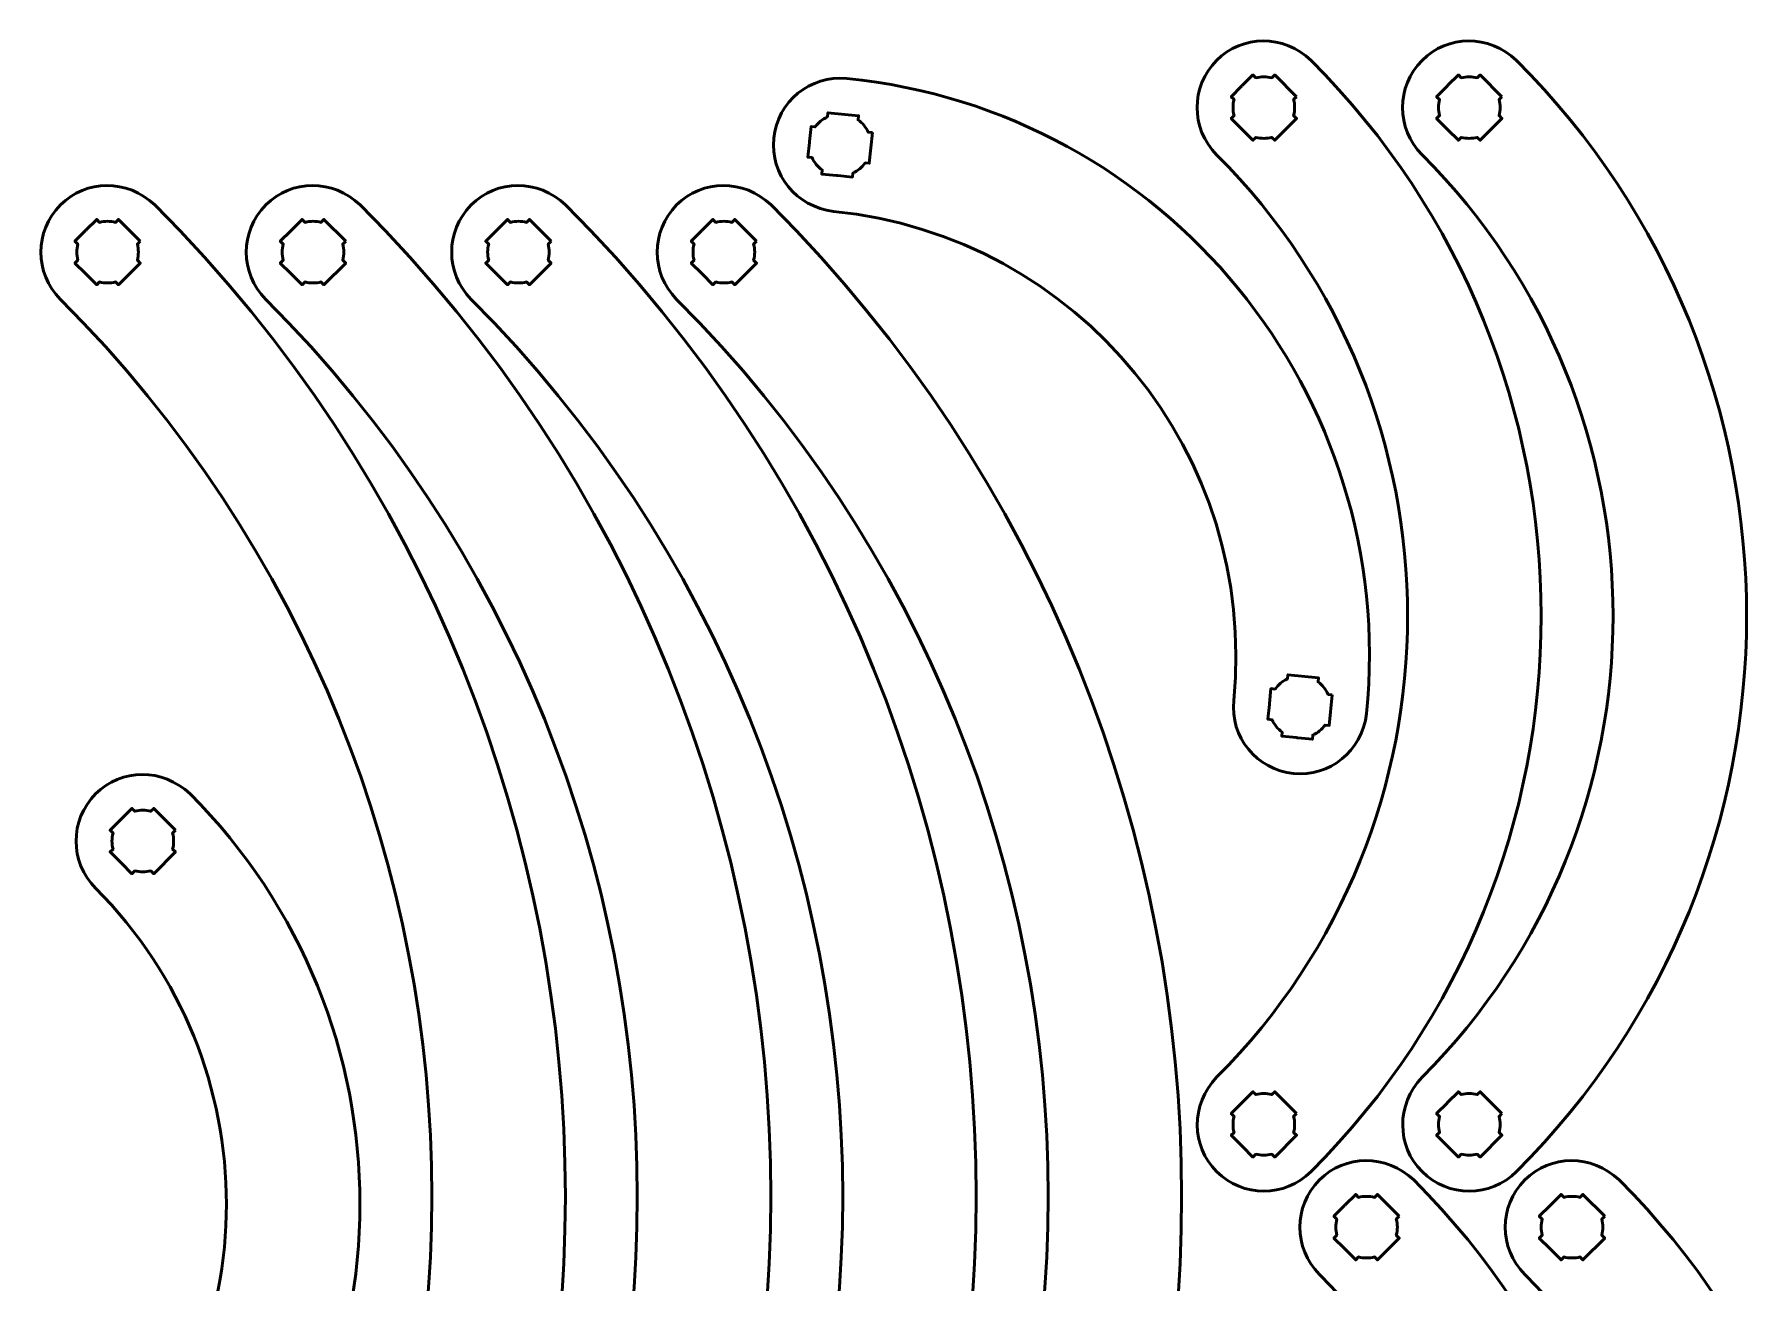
# Model space of a CAD drawing. Header units: centimetres. Extents: x -215 to 208, y -170 to 139.
# Drawn here: x -17.07 to -0.37, y 7.7 to 19.85 of the extents above; entities that cross this region are included whole.
import ezdxf

# ---------------------------------------------------------------- set-up
doc = ezdxf.new("R2010")
doc.units = ezdxf.units.CM
doc.header["$MEASUREMENT"] = 0
doc.layers.add('Layer 1', color=7, linetype='Continuous')

msp = doc.modelspace()

# ---------------------------------------------------------------- linework, layer by layer
at = {"layer": 'Layer 1', "color": 250, "lineweight": 53}
for points, knots in [([(-4.63812, 19.59762), (-4.90496, 19.85143), (-5.30754, 19.84744), (-5.55728, 19.59771), (-5.55728, 19.59771), (-5.81107, 19.34391), (-5.81107, 18.93227), (-5.55735, 18.67853), (-5.55735, 18.67853), (-3.07794, 16.19913), (-3.07794, 12.17769), (-5.5572, 9.69829), (-5.5572, 9.69829), (-5.81101, 9.43145), (-5.80703, 9.02887), (-5.55729, 8.77913), (-5.55729, 8.77913), (-5.3035, 8.52534), (-4.89185, 8.52534), (-4.63811, 8.77906), (-4.63811, 8.77906), (-1.6511, 11.76605), (-1.6511, 16.61077), (-4.63812, 19.59762)], [0, 0, 0, 0, 0.16666667, 0.16666667, 0.16666667, 0.16666667, 0.33333333, 0.33333333, 0.33333333, 0.33333333, 0.5, 0.5, 0.5, 0.5, 0.66666667, 0.66666667, 0.66666667, 0.66666667, 0.83333333, 0.83333333, 0.83333333, 0.83333333, 1, 1, 1, 1]), ([(-2.63812, 19.59762), (-2.90496, 19.85143), (-3.30754, 19.84744), (-3.55728, 19.59771), (-3.55728, 19.59771), (-3.81107, 19.34391), (-3.81107, 18.93227), (-3.55735, 18.67853), (-3.55735, 18.67853), (-1.07794, 16.19913), (-1.07794, 12.17769), (-3.5572, 9.69829), (-3.5572, 9.69829), (-3.81101, 9.43145), (-3.80703, 9.02887), (-3.55729, 8.77913), (-3.55729, 8.77913), (-3.3035, 8.52534), (-2.89185, 8.52534), (-2.63811, 8.77906), (-2.63811, 8.77906), (0.3489, 11.76605), (0.3489, 16.61077), (-2.63812, 19.59762)], [0, 0, 0, 0, 0.16666667, 0.16666667, 0.16666667, 0.16666667, 0.33333333, 0.33333333, 0.33333333, 0.33333333, 0.5, 0.5, 0.5, 0.5, 0.66666667, 0.66666667, 0.66666667, 0.66666667, 0.83333333, 0.83333333, 0.83333333, 0.83333333, 1, 1, 1, 1]), ([(-4.09786, 13.23763), (-4.14363, 12.87222), (-4.45772, 12.62036), (-4.80915, 12.65547), (-4.80915, 12.65547), (-5.16629, 12.69116), (-5.42699, 13.00974), (-5.39132, 13.36679), (-5.39132, 13.36679), (-5.15247, 15.75691), (-6.89709, 17.88892), (-9.2871, 18.12785), (-9.2871, 18.12785), (-9.65252, 18.17362), (-9.90439, 18.48771), (-9.86927, 18.83914), (-9.86927, 18.83914), (-9.83358, 19.19628), (-9.515, 19.45697), (-9.15795, 19.4213), (-9.15795, 19.4213), (-6.05354, 19.1111), (-3.78754, 16.34194), (-4.09786, 13.23763)], [0, 0, 0, 0, 0.16666667, 0.16666667, 0.16666667, 0.16666667, 0.33333333, 0.33333333, 0.33333333, 0.33333333, 0.5, 0.5, 0.5, 0.5, 0.66666667, 0.66666667, 0.66666667, 0.66666667, 0.83333333, 0.83333333, 0.83333333, 0.83333333, 1, 1, 1, 1]), ([(-4.77947, 19.24421), (-4.77947, 19.24421), (-4.8079, 19.21579), (-4.8079, 19.21579), (-4.8079, 19.21579), (-4.79433, 19.16498), (-4.79435, 19.11132), (-4.80791, 19.06052), (-4.80791, 19.06052), (-4.80791, 19.06052), (-4.77947, 19.03208), (-4.77947, 19.03208), (-4.77947, 19.03208), (-4.77947, 19.03208), (-4.99161, 18.81995), (-4.99161, 18.81995), (-4.99161, 18.81995), (-4.99161, 18.81995), (-5.02002, 18.84837), (-5.02002, 18.84837), (-5.02002, 18.84837), (-5.07084, 18.83479), (-5.12453, 18.83476), (-5.17537, 18.84832), (-5.17537, 18.84832), (-5.17537, 18.84832), (-5.20374, 18.81995), (-5.20374, 18.81995), (-5.20374, 18.81995), (-5.20374, 18.81995), (-5.30657, 18.92278), (-5.30657, 18.92278), (-5.30657, 18.92278), (-5.30657, 18.92278), (-5.3099, 18.92602), (-5.3099, 18.92602), (-5.3099, 18.92602), (-5.3099, 18.92602), (-5.31313, 18.92935), (-5.31313, 18.92935), (-5.31313, 18.92935), (-5.31313, 18.92935), (-5.41587, 19.03208), (-5.41587, 19.03208), (-5.41587, 19.03208), (-5.41587, 19.03208), (-5.38754, 19.06041), (-5.38754, 19.06041), (-5.38754, 19.06041), (-5.40113, 19.11127), (-5.40113, 19.16502), (-5.38754, 19.21589), (-5.38754, 19.21589), (-5.38754, 19.21589), (-5.41587, 19.24421), (-5.41587, 19.24421), (-5.41587, 19.24421), (-5.41587, 19.24421), (-5.31456, 19.34553), (-5.31456, 19.34553), (-5.31456, 19.34553), (-5.31456, 19.34553), (-5.3099, 19.3503), (-5.3099, 19.3503), (-5.3099, 19.3503), (-5.3099, 19.3503), (-5.30512, 19.35497), (-5.30512, 19.35497), (-5.30512, 19.35497), (-5.30512, 19.35497), (-5.20374, 19.45634), (-5.20374, 19.45634), (-5.20374, 19.45634), (-5.20374, 19.45634), (-5.17538, 19.42799), (-5.17538, 19.42799), (-5.17538, 19.42799), (-5.12454, 19.44155), (-5.07082, 19.44154), (-5.02, 19.42795), (-5.02, 19.42795), (-5.02, 19.42795), (-4.99161, 19.45634), (-4.99161, 19.45634), (-4.99161, 19.45634), (-4.99161, 19.45634), (-4.77947, 19.24421), (-4.77947, 19.24421)], [0, 0, 0, 0, 0.04545455, 0.04545455, 0.04545455, 0.04545455, 0.09090909, 0.09090909, 0.09090909, 0.09090909, 0.13636364, 0.13636364, 0.13636364, 0.13636364, 0.18181818, 0.18181818, 0.18181818, 0.18181818, 0.22727273, 0.22727273, 0.22727273, 0.22727273, 0.27272727, 0.27272727, 0.27272727, 0.27272727, 0.31818182, 0.31818182, 0.31818182, 0.31818182, 0.36363636, 0.36363636, 0.36363636, 0.36363636, 0.40909091, 0.40909091, 0.40909091, 0.40909091, 0.45454545, 0.45454545, 0.45454545, 0.45454545, 0.5, 0.5, 0.5, 0.5, 0.54545455, 0.54545455, 0.54545455, 0.54545455, 0.59090909, 0.59090909, 0.59090909, 0.59090909, 0.63636364, 0.63636364, 0.63636364, 0.63636364, 0.68181818, 0.68181818, 0.68181818, 0.68181818, 0.72727273, 0.72727273, 0.72727273, 0.72727273, 0.77272727, 0.77272727, 0.77272727, 0.77272727, 0.81818182, 0.81818182, 0.81818182, 0.81818182, 0.86363636, 0.86363636, 0.86363636, 0.86363636, 0.90909091, 0.90909091, 0.90909091, 0.90909091, 0.95454545, 0.95454545, 0.95454545, 0.95454545, 1, 1, 1, 1]), ([(-2.77947, 19.24421), (-2.77947, 19.24421), (-2.8079, 19.21579), (-2.8079, 19.21579), (-2.8079, 19.21579), (-2.79433, 19.16498), (-2.79435, 19.11132), (-2.80791, 19.06052), (-2.80791, 19.06052), (-2.80791, 19.06052), (-2.77947, 19.03208), (-2.77947, 19.03208), (-2.77947, 19.03208), (-2.77947, 19.03208), (-2.99161, 18.81995), (-2.99161, 18.81995), (-2.99161, 18.81995), (-2.99161, 18.81995), (-3.02002, 18.84837), (-3.02002, 18.84837), (-3.02002, 18.84837), (-3.07084, 18.83479), (-3.12453, 18.83476), (-3.17537, 18.84832), (-3.17537, 18.84832), (-3.17537, 18.84832), (-3.20374, 18.81995), (-3.20374, 18.81995), (-3.20374, 18.81995), (-3.20374, 18.81995), (-3.30657, 18.92278), (-3.30657, 18.92278), (-3.30657, 18.92278), (-3.30657, 18.92278), (-3.3099, 18.92602), (-3.3099, 18.92602), (-3.3099, 18.92602), (-3.3099, 18.92602), (-3.31313, 18.92935), (-3.31313, 18.92935), (-3.31313, 18.92935), (-3.31313, 18.92935), (-3.41587, 19.03208), (-3.41587, 19.03208), (-3.41587, 19.03208), (-3.41587, 19.03208), (-3.38754, 19.06041), (-3.38754, 19.06041), (-3.38754, 19.06041), (-3.40113, 19.11127), (-3.40113, 19.16502), (-3.38754, 19.21589), (-3.38754, 19.21589), (-3.38754, 19.21589), (-3.41587, 19.24421), (-3.41587, 19.24421), (-3.41587, 19.24421), (-3.41587, 19.24421), (-3.31456, 19.34553), (-3.31456, 19.34553), (-3.31456, 19.34553), (-3.31456, 19.34553), (-3.3099, 19.3503), (-3.3099, 19.3503), (-3.3099, 19.3503), (-3.3099, 19.3503), (-3.30512, 19.35497), (-3.30512, 19.35497), (-3.30512, 19.35497), (-3.30512, 19.35497), (-3.20374, 19.45634), (-3.20374, 19.45634), (-3.20374, 19.45634), (-3.20374, 19.45634), (-3.17538, 19.42799), (-3.17538, 19.42799), (-3.17538, 19.42799), (-3.12454, 19.44155), (-3.07082, 19.44154), (-3.02, 19.42795), (-3.02, 19.42795), (-3.02, 19.42795), (-2.99161, 19.45634), (-2.99161, 19.45634), (-2.99161, 19.45634), (-2.99161, 19.45634), (-2.77947, 19.24421), (-2.77947, 19.24421)], [0, 0, 0, 0, 0.04545455, 0.04545455, 0.04545455, 0.04545455, 0.09090909, 0.09090909, 0.09090909, 0.09090909, 0.13636364, 0.13636364, 0.13636364, 0.13636364, 0.18181818, 0.18181818, 0.18181818, 0.18181818, 0.22727273, 0.22727273, 0.22727273, 0.22727273, 0.27272727, 0.27272727, 0.27272727, 0.27272727, 0.31818182, 0.31818182, 0.31818182, 0.31818182, 0.36363636, 0.36363636, 0.36363636, 0.36363636, 0.40909091, 0.40909091, 0.40909091, 0.40909091, 0.45454545, 0.45454545, 0.45454545, 0.45454545, 0.5, 0.5, 0.5, 0.5, 0.54545455, 0.54545455, 0.54545455, 0.54545455, 0.59090909, 0.59090909, 0.59090909, 0.59090909, 0.63636364, 0.63636364, 0.63636364, 0.63636364, 0.68181818, 0.68181818, 0.68181818, 0.68181818, 0.72727273, 0.72727273, 0.72727273, 0.72727273, 0.77272727, 0.77272727, 0.77272727, 0.77272727, 0.81818182, 0.81818182, 0.81818182, 0.81818182, 0.86363636, 0.86363636, 0.86363636, 0.86363636, 0.90909091, 0.90909091, 0.90909091, 0.90909091, 0.95454545, 0.95454545, 0.95454545, 0.95454545, 1, 1, 1, 1]), ([(-8.90912, 18.894), (-8.90912, 18.894), (-8.94912, 18.898), (-8.94912, 18.898), (-8.94912, 18.898), (-8.97079, 18.94591), (-9.00479, 18.98743), (-9.04746, 19.01815), (-9.04746, 19.01815), (-9.04746, 19.01815), (-9.04346, 19.05817), (-9.04346, 19.05817), (-9.04346, 19.05817), (-9.04346, 19.05817), (-9.34197, 19.088), (-9.34197, 19.088), (-9.34197, 19.088), (-9.34197, 19.088), (-9.34597, 19.04801), (-9.34597, 19.04801), (-9.34597, 19.04801), (-9.39389, 19.02634), (-9.43547, 18.99235), (-9.46622, 18.94967), (-9.46622, 18.94967), (-9.46622, 18.94967), (-9.50615, 18.95366), (-9.50615, 18.95366), (-9.50615, 18.95366), (-9.50615, 18.95366), (-9.52061, 18.80896), (-9.52061, 18.80896), (-9.52061, 18.80896), (-9.52061, 18.80896), (-9.52113, 18.80434), (-9.52113, 18.80434), (-9.52113, 18.80434), (-9.52113, 18.80434), (-9.52153, 18.79972), (-9.52153, 18.79972), (-9.52153, 18.79972), (-9.52153, 18.79972), (-9.53598, 18.65515), (-9.53598, 18.65515), (-9.53598, 18.65515), (-9.53598, 18.65515), (-9.4961, 18.65116), (-9.4961, 18.65116), (-9.4961, 18.65116), (-9.47442, 18.6032), (-9.44038, 18.5616), (-9.39765, 18.53084), (-9.39765, 18.53084), (-9.39765, 18.53084), (-9.40163, 18.49098), (-9.40163, 18.49098), (-9.40163, 18.49098), (-9.40163, 18.49098), (-9.25906, 18.47673), (-9.25906, 18.47673), (-9.25906, 18.47673), (-9.25906, 18.47673), (-9.25244, 18.47599), (-9.25244, 18.47599), (-9.25244, 18.47599), (-9.25244, 18.47599), (-9.24578, 18.4754), (-9.24578, 18.4754), (-9.24578, 18.4754), (-9.24578, 18.4754), (-9.10312, 18.46115), (-9.10312, 18.46115), (-9.10312, 18.46115), (-9.10312, 18.46115), (-9.09913, 18.50105), (-9.09913, 18.50105), (-9.09913, 18.50105), (-9.0512, 18.52275), (-9.00963, 18.55677), (-8.9789, 18.59948), (-8.9789, 18.59948), (-8.9789, 18.59948), (-8.93895, 18.59549), (-8.93895, 18.59549), (-8.93895, 18.59549), (-8.93895, 18.59549), (-8.90912, 18.894), (-8.90912, 18.894)], [0, 0, 0, 0, 0.04545455, 0.04545455, 0.04545455, 0.04545455, 0.09090909, 0.09090909, 0.09090909, 0.09090909, 0.13636364, 0.13636364, 0.13636364, 0.13636364, 0.18181818, 0.18181818, 0.18181818, 0.18181818, 0.22727273, 0.22727273, 0.22727273, 0.22727273, 0.27272727, 0.27272727, 0.27272727, 0.27272727, 0.31818182, 0.31818182, 0.31818182, 0.31818182, 0.36363636, 0.36363636, 0.36363636, 0.36363636, 0.40909091, 0.40909091, 0.40909091, 0.40909091, 0.45454545, 0.45454545, 0.45454545, 0.45454545, 0.5, 0.5, 0.5, 0.5, 0.54545455, 0.54545455, 0.54545455, 0.54545455, 0.59090909, 0.59090909, 0.59090909, 0.59090909, 0.63636364, 0.63636364, 0.63636364, 0.63636364, 0.68181818, 0.68181818, 0.68181818, 0.68181818, 0.72727273, 0.72727273, 0.72727273, 0.72727273, 0.77272727, 0.77272727, 0.77272727, 0.77272727, 0.81818182, 0.81818182, 0.81818182, 0.81818182, 0.86363636, 0.86363636, 0.86363636, 0.86363636, 0.90909091, 0.90909091, 0.90909091, 0.90909091, 0.95454545, 0.95454545, 0.95454545, 0.95454545, 1, 1, 1, 1]), ([(-16.81441, 17.27114), (-17.06813, 17.52488), (-17.06813, 17.93652), (-16.81434, 18.19032), (-16.81434, 18.19032), (-16.5646, 18.44006), (-16.16202, 18.44404), (-15.89518, 18.19023), (-15.89518, 18.19023), (-10.56542, 12.86064), (-10.56542, 4.21612), (-15.89517, -1.11361), (-15.89517, -1.11361), (-16.14891, -1.36734), (-16.56056, -1.36734), (-16.81435, -1.11354), (-16.81435, -1.11354), (-17.06409, -0.8638), (-17.06807, -0.46122), (-16.81426, -0.19438), (-16.81426, -0.19438), (-11.99225, 4.62777), (-11.99225, 12.449), (-16.81441, 17.27114)], [0, 0, 0, 0, 0.16666667, 0.16666667, 0.16666667, 0.16666667, 0.33333333, 0.33333333, 0.33333333, 0.33333333, 0.5, 0.5, 0.5, 0.5, 0.66666667, 0.66666667, 0.66666667, 0.66666667, 0.83333333, 0.83333333, 0.83333333, 0.83333333, 1, 1, 1, 1]), ([(-14.81441, 17.27114), (-15.06813, 17.52488), (-15.06813, 17.93652), (-14.81434, 18.19032), (-14.81434, 18.19032), (-14.5646, 18.44006), (-14.16202, 18.44404), (-13.89518, 18.19023), (-13.89518, 18.19023), (-8.56542, 12.86064), (-8.56542, 4.21612), (-13.89517, -1.11361), (-13.89517, -1.11361), (-14.14891, -1.36734), (-14.56056, -1.36734), (-14.81435, -1.11354), (-14.81435, -1.11354), (-15.06409, -0.8638), (-15.06807, -0.46122), (-14.81426, -0.19438), (-14.81426, -0.19438), (-9.99225, 4.62777), (-9.99225, 12.449), (-14.81441, 17.27114)], [0, 0, 0, 0, 0.16666667, 0.16666667, 0.16666667, 0.16666667, 0.33333333, 0.33333333, 0.33333333, 0.33333333, 0.5, 0.5, 0.5, 0.5, 0.66666667, 0.66666667, 0.66666667, 0.66666667, 0.83333333, 0.83333333, 0.83333333, 0.83333333, 1, 1, 1, 1]), ([(-12.81441, 17.27114), (-13.06813, 17.52488), (-13.06813, 17.93652), (-12.81434, 18.19032), (-12.81434, 18.19032), (-12.5646, 18.44006), (-12.16202, 18.44404), (-11.89518, 18.19023), (-11.89518, 18.19023), (-6.56542, 12.86064), (-6.56542, 4.21612), (-11.89517, -1.11361), (-11.89517, -1.11361), (-12.14891, -1.36734), (-12.56056, -1.36734), (-12.81435, -1.11354), (-12.81435, -1.11354), (-13.06409, -0.8638), (-13.06807, -0.46122), (-12.81426, -0.19438), (-12.81426, -0.19438), (-7.99225, 4.62777), (-7.99225, 12.449), (-12.81441, 17.27114)], [0, 0, 0, 0, 0.16666667, 0.16666667, 0.16666667, 0.16666667, 0.33333333, 0.33333333, 0.33333333, 0.33333333, 0.5, 0.5, 0.5, 0.5, 0.66666667, 0.66666667, 0.66666667, 0.66666667, 0.83333333, 0.83333333, 0.83333333, 0.83333333, 1, 1, 1, 1]), ([(-10.81441, 17.27114), (-11.06813, 17.52488), (-11.06813, 17.93652), (-10.81434, 18.19032), (-10.81434, 18.19032), (-10.5646, 18.44006), (-10.16202, 18.44404), (-9.89518, 18.19023), (-9.89518, 18.19023), (-4.56542, 12.86064), (-4.56542, 4.21612), (-9.89517, -1.11361), (-9.89517, -1.11361), (-10.14891, -1.36734), (-10.56056, -1.36734), (-10.81435, -1.11354), (-10.81435, -1.11354), (-11.06409, -0.8638), (-11.06807, -0.46122), (-10.81426, -0.19438), (-10.81426, -0.19438), (-5.99225, 4.62777), (-5.99225, 12.449), (-10.81441, 17.27114)], [0, 0, 0, 0, 0.16666667, 0.16666667, 0.16666667, 0.16666667, 0.33333333, 0.33333333, 0.33333333, 0.33333333, 0.5, 0.5, 0.5, 0.5, 0.66666667, 0.66666667, 0.66666667, 0.66666667, 0.83333333, 0.83333333, 0.83333333, 0.83333333, 1, 1, 1, 1]), ([(-16.03653, 17.83682), (-16.03653, 17.83682), (-16.06496, 17.8084), (-16.06496, 17.8084), (-16.06496, 17.8084), (-16.05139, 17.75759), (-16.05141, 17.70393), (-16.06497, 17.65313), (-16.06497, 17.65313), (-16.06497, 17.65313), (-16.03653, 17.62469), (-16.03653, 17.62469), (-16.03653, 17.62469), (-16.03653, 17.62469), (-16.24867, 17.41256), (-16.24867, 17.41256), (-16.24867, 17.41256), (-16.24867, 17.41256), (-16.27708, 17.44098), (-16.27708, 17.44098), (-16.27708, 17.44098), (-16.3279, 17.4274), (-16.38159, 17.42737), (-16.43243, 17.44093), (-16.43243, 17.44093), (-16.43243, 17.44093), (-16.4608, 17.41256), (-16.4608, 17.41256), (-16.4608, 17.41256), (-16.4608, 17.41256), (-16.56362, 17.51539), (-16.56362, 17.51539), (-16.56362, 17.51539), (-16.56362, 17.51539), (-16.56696, 17.51863), (-16.56696, 17.51863), (-16.56696, 17.51863), (-16.56696, 17.51863), (-16.57019, 17.52196), (-16.57019, 17.52196), (-16.57019, 17.52196), (-16.57019, 17.52196), (-16.67293, 17.62469), (-16.67293, 17.62469), (-16.67293, 17.62469), (-16.67293, 17.62469), (-16.6446, 17.65302), (-16.6446, 17.65302), (-16.6446, 17.65302), (-16.65819, 17.70388), (-16.65819, 17.75763), (-16.6446, 17.8085), (-16.6446, 17.8085), (-16.6446, 17.8085), (-16.67293, 17.83682), (-16.67293, 17.83682), (-16.67293, 17.83682), (-16.67293, 17.83682), (-16.57162, 17.93814), (-16.57162, 17.93814), (-16.57162, 17.93814), (-16.57162, 17.93814), (-16.56696, 17.94291), (-16.56696, 17.94291), (-16.56696, 17.94291), (-16.56696, 17.94291), (-16.56218, 17.94758), (-16.56218, 17.94758), (-16.56218, 17.94758), (-16.56218, 17.94758), (-16.4608, 18.04895), (-16.4608, 18.04895), (-16.4608, 18.04895), (-16.4608, 18.04895), (-16.43244, 18.0206), (-16.43244, 18.0206), (-16.43244, 18.0206), (-16.3816, 18.03416), (-16.32788, 18.03416), (-16.27706, 18.02056), (-16.27706, 18.02056), (-16.27706, 18.02056), (-16.24867, 18.04895), (-16.24867, 18.04895), (-16.24867, 18.04895), (-16.24867, 18.04895), (-16.03653, 17.83682), (-16.03653, 17.83682)], [0, 0, 0, 0, 0.04545455, 0.04545455, 0.04545455, 0.04545455, 0.09090909, 0.09090909, 0.09090909, 0.09090909, 0.13636364, 0.13636364, 0.13636364, 0.13636364, 0.18181818, 0.18181818, 0.18181818, 0.18181818, 0.22727273, 0.22727273, 0.22727273, 0.22727273, 0.27272727, 0.27272727, 0.27272727, 0.27272727, 0.31818182, 0.31818182, 0.31818182, 0.31818182, 0.36363636, 0.36363636, 0.36363636, 0.36363636, 0.40909091, 0.40909091, 0.40909091, 0.40909091, 0.45454545, 0.45454545, 0.45454545, 0.45454545, 0.5, 0.5, 0.5, 0.5, 0.54545455, 0.54545455, 0.54545455, 0.54545455, 0.59090909, 0.59090909, 0.59090909, 0.59090909, 0.63636364, 0.63636364, 0.63636364, 0.63636364, 0.68181818, 0.68181818, 0.68181818, 0.68181818, 0.72727273, 0.72727273, 0.72727273, 0.72727273, 0.77272727, 0.77272727, 0.77272727, 0.77272727, 0.81818182, 0.81818182, 0.81818182, 0.81818182, 0.86363636, 0.86363636, 0.86363636, 0.86363636, 0.90909091, 0.90909091, 0.90909091, 0.90909091, 0.95454545, 0.95454545, 0.95454545, 0.95454545, 1, 1, 1, 1]), ([(-14.03653, 17.83682), (-14.03653, 17.83682), (-14.06496, 17.8084), (-14.06496, 17.8084), (-14.06496, 17.8084), (-14.05139, 17.75759), (-14.05141, 17.70393), (-14.06497, 17.65313), (-14.06497, 17.65313), (-14.06497, 17.65313), (-14.03653, 17.62469), (-14.03653, 17.62469), (-14.03653, 17.62469), (-14.03653, 17.62469), (-14.24867, 17.41256), (-14.24867, 17.41256), (-14.24867, 17.41256), (-14.24867, 17.41256), (-14.27708, 17.44098), (-14.27708, 17.44098), (-14.27708, 17.44098), (-14.3279, 17.4274), (-14.38159, 17.42737), (-14.43243, 17.44093), (-14.43243, 17.44093), (-14.43243, 17.44093), (-14.4608, 17.41256), (-14.4608, 17.41256), (-14.4608, 17.41256), (-14.4608, 17.41256), (-14.56362, 17.51539), (-14.56362, 17.51539), (-14.56362, 17.51539), (-14.56362, 17.51539), (-14.56696, 17.51863), (-14.56696, 17.51863), (-14.56696, 17.51863), (-14.56696, 17.51863), (-14.57019, 17.52196), (-14.57019, 17.52196), (-14.57019, 17.52196), (-14.57019, 17.52196), (-14.67293, 17.62469), (-14.67293, 17.62469), (-14.67293, 17.62469), (-14.67293, 17.62469), (-14.6446, 17.65302), (-14.6446, 17.65302), (-14.6446, 17.65302), (-14.65819, 17.70388), (-14.65819, 17.75763), (-14.6446, 17.8085), (-14.6446, 17.8085), (-14.6446, 17.8085), (-14.67293, 17.83682), (-14.67293, 17.83682), (-14.67293, 17.83682), (-14.67293, 17.83682), (-14.57162, 17.93814), (-14.57162, 17.93814), (-14.57162, 17.93814), (-14.57162, 17.93814), (-14.56696, 17.94291), (-14.56696, 17.94291), (-14.56696, 17.94291), (-14.56696, 17.94291), (-14.56218, 17.94758), (-14.56218, 17.94758), (-14.56218, 17.94758), (-14.56218, 17.94758), (-14.4608, 18.04895), (-14.4608, 18.04895), (-14.4608, 18.04895), (-14.4608, 18.04895), (-14.43244, 18.0206), (-14.43244, 18.0206), (-14.43244, 18.0206), (-14.3816, 18.03416), (-14.32788, 18.03416), (-14.27706, 18.02056), (-14.27706, 18.02056), (-14.27706, 18.02056), (-14.24867, 18.04895), (-14.24867, 18.04895), (-14.24867, 18.04895), (-14.24867, 18.04895), (-14.03653, 17.83682), (-14.03653, 17.83682)], [0, 0, 0, 0, 0.04545455, 0.04545455, 0.04545455, 0.04545455, 0.09090909, 0.09090909, 0.09090909, 0.09090909, 0.13636364, 0.13636364, 0.13636364, 0.13636364, 0.18181818, 0.18181818, 0.18181818, 0.18181818, 0.22727273, 0.22727273, 0.22727273, 0.22727273, 0.27272727, 0.27272727, 0.27272727, 0.27272727, 0.31818182, 0.31818182, 0.31818182, 0.31818182, 0.36363636, 0.36363636, 0.36363636, 0.36363636, 0.40909091, 0.40909091, 0.40909091, 0.40909091, 0.45454545, 0.45454545, 0.45454545, 0.45454545, 0.5, 0.5, 0.5, 0.5, 0.54545455, 0.54545455, 0.54545455, 0.54545455, 0.59090909, 0.59090909, 0.59090909, 0.59090909, 0.63636364, 0.63636364, 0.63636364, 0.63636364, 0.68181818, 0.68181818, 0.68181818, 0.68181818, 0.72727273, 0.72727273, 0.72727273, 0.72727273, 0.77272727, 0.77272727, 0.77272727, 0.77272727, 0.81818182, 0.81818182, 0.81818182, 0.81818182, 0.86363636, 0.86363636, 0.86363636, 0.86363636, 0.90909091, 0.90909091, 0.90909091, 0.90909091, 0.95454545, 0.95454545, 0.95454545, 0.95454545, 1, 1, 1, 1]), ([(-12.03653, 17.83682), (-12.03653, 17.83682), (-12.06496, 17.8084), (-12.06496, 17.8084), (-12.06496, 17.8084), (-12.05139, 17.75759), (-12.05141, 17.70393), (-12.06497, 17.65313), (-12.06497, 17.65313), (-12.06497, 17.65313), (-12.03653, 17.62469), (-12.03653, 17.62469), (-12.03653, 17.62469), (-12.03653, 17.62469), (-12.24867, 17.41256), (-12.24867, 17.41256), (-12.24867, 17.41256), (-12.24867, 17.41256), (-12.27708, 17.44098), (-12.27708, 17.44098), (-12.27708, 17.44098), (-12.3279, 17.4274), (-12.38159, 17.42737), (-12.43243, 17.44093), (-12.43243, 17.44093), (-12.43243, 17.44093), (-12.4608, 17.41256), (-12.4608, 17.41256), (-12.4608, 17.41256), (-12.4608, 17.41256), (-12.56362, 17.51539), (-12.56362, 17.51539), (-12.56362, 17.51539), (-12.56362, 17.51539), (-12.56696, 17.51863), (-12.56696, 17.51863), (-12.56696, 17.51863), (-12.56696, 17.51863), (-12.57019, 17.52196), (-12.57019, 17.52196), (-12.57019, 17.52196), (-12.57019, 17.52196), (-12.67293, 17.62469), (-12.67293, 17.62469), (-12.67293, 17.62469), (-12.67293, 17.62469), (-12.6446, 17.65302), (-12.6446, 17.65302), (-12.6446, 17.65302), (-12.65819, 17.70388), (-12.65819, 17.75763), (-12.6446, 17.8085), (-12.6446, 17.8085), (-12.6446, 17.8085), (-12.67293, 17.83682), (-12.67293, 17.83682), (-12.67293, 17.83682), (-12.67293, 17.83682), (-12.57162, 17.93814), (-12.57162, 17.93814), (-12.57162, 17.93814), (-12.57162, 17.93814), (-12.56696, 17.94291), (-12.56696, 17.94291), (-12.56696, 17.94291), (-12.56696, 17.94291), (-12.56218, 17.94758), (-12.56218, 17.94758), (-12.56218, 17.94758), (-12.56218, 17.94758), (-12.4608, 18.04895), (-12.4608, 18.04895), (-12.4608, 18.04895), (-12.4608, 18.04895), (-12.43244, 18.0206), (-12.43244, 18.0206), (-12.43244, 18.0206), (-12.3816, 18.03416), (-12.32788, 18.03416), (-12.27706, 18.02056), (-12.27706, 18.02056), (-12.27706, 18.02056), (-12.24867, 18.04895), (-12.24867, 18.04895), (-12.24867, 18.04895), (-12.24867, 18.04895), (-12.03653, 17.83682), (-12.03653, 17.83682)], [0, 0, 0, 0, 0.04545455, 0.04545455, 0.04545455, 0.04545455, 0.09090909, 0.09090909, 0.09090909, 0.09090909, 0.13636364, 0.13636364, 0.13636364, 0.13636364, 0.18181818, 0.18181818, 0.18181818, 0.18181818, 0.22727273, 0.22727273, 0.22727273, 0.22727273, 0.27272727, 0.27272727, 0.27272727, 0.27272727, 0.31818182, 0.31818182, 0.31818182, 0.31818182, 0.36363636, 0.36363636, 0.36363636, 0.36363636, 0.40909091, 0.40909091, 0.40909091, 0.40909091, 0.45454545, 0.45454545, 0.45454545, 0.45454545, 0.5, 0.5, 0.5, 0.5, 0.54545455, 0.54545455, 0.54545455, 0.54545455, 0.59090909, 0.59090909, 0.59090909, 0.59090909, 0.63636364, 0.63636364, 0.63636364, 0.63636364, 0.68181818, 0.68181818, 0.68181818, 0.68181818, 0.72727273, 0.72727273, 0.72727273, 0.72727273, 0.77272727, 0.77272727, 0.77272727, 0.77272727, 0.81818182, 0.81818182, 0.81818182, 0.81818182, 0.86363636, 0.86363636, 0.86363636, 0.86363636, 0.90909091, 0.90909091, 0.90909091, 0.90909091, 0.95454545, 0.95454545, 0.95454545, 0.95454545, 1, 1, 1, 1]), ([(-10.03653, 17.83682), (-10.03653, 17.83682), (-10.06496, 17.8084), (-10.06496, 17.8084), (-10.06496, 17.8084), (-10.05139, 17.75759), (-10.05141, 17.70393), (-10.06497, 17.65313), (-10.06497, 17.65313), (-10.06497, 17.65313), (-10.03653, 17.62469), (-10.03653, 17.62469), (-10.03653, 17.62469), (-10.03653, 17.62469), (-10.24867, 17.41256), (-10.24867, 17.41256), (-10.24867, 17.41256), (-10.24867, 17.41256), (-10.27708, 17.44098), (-10.27708, 17.44098), (-10.27708, 17.44098), (-10.3279, 17.4274), (-10.38159, 17.42737), (-10.43243, 17.44093), (-10.43243, 17.44093), (-10.43243, 17.44093), (-10.4608, 17.41256), (-10.4608, 17.41256), (-10.4608, 17.41256), (-10.4608, 17.41256), (-10.56362, 17.51539), (-10.56362, 17.51539), (-10.56362, 17.51539), (-10.56362, 17.51539), (-10.56696, 17.51863), (-10.56696, 17.51863), (-10.56696, 17.51863), (-10.56696, 17.51863), (-10.57019, 17.52196), (-10.57019, 17.52196), (-10.57019, 17.52196), (-10.57019, 17.52196), (-10.67293, 17.62469), (-10.67293, 17.62469), (-10.67293, 17.62469), (-10.67293, 17.62469), (-10.6446, 17.65302), (-10.6446, 17.65302), (-10.6446, 17.65302), (-10.65819, 17.70388), (-10.65819, 17.75763), (-10.6446, 17.8085), (-10.6446, 17.8085), (-10.6446, 17.8085), (-10.67293, 17.83682), (-10.67293, 17.83682), (-10.67293, 17.83682), (-10.67293, 17.83682), (-10.57162, 17.93814), (-10.57162, 17.93814), (-10.57162, 17.93814), (-10.57162, 17.93814), (-10.56696, 17.94291), (-10.56696, 17.94291), (-10.56696, 17.94291), (-10.56696, 17.94291), (-10.56218, 17.94758), (-10.56218, 17.94758), (-10.56218, 17.94758), (-10.56218, 17.94758), (-10.4608, 18.04895), (-10.4608, 18.04895), (-10.4608, 18.04895), (-10.4608, 18.04895), (-10.43244, 18.0206), (-10.43244, 18.0206), (-10.43244, 18.0206), (-10.3816, 18.03416), (-10.32788, 18.03416), (-10.27706, 18.02056), (-10.27706, 18.02056), (-10.27706, 18.02056), (-10.24867, 18.04895), (-10.24867, 18.04895), (-10.24867, 18.04895), (-10.24867, 18.04895), (-10.03653, 17.83682), (-10.03653, 17.83682)], [0, 0, 0, 0, 0.04545455, 0.04545455, 0.04545455, 0.04545455, 0.09090909, 0.09090909, 0.09090909, 0.09090909, 0.13636364, 0.13636364, 0.13636364, 0.13636364, 0.18181818, 0.18181818, 0.18181818, 0.18181818, 0.22727273, 0.22727273, 0.22727273, 0.22727273, 0.27272727, 0.27272727, 0.27272727, 0.27272727, 0.31818182, 0.31818182, 0.31818182, 0.31818182, 0.36363636, 0.36363636, 0.36363636, 0.36363636, 0.40909091, 0.40909091, 0.40909091, 0.40909091, 0.45454545, 0.45454545, 0.45454545, 0.45454545, 0.5, 0.5, 0.5, 0.5, 0.54545455, 0.54545455, 0.54545455, 0.54545455, 0.59090909, 0.59090909, 0.59090909, 0.59090909, 0.63636364, 0.63636364, 0.63636364, 0.63636364, 0.68181818, 0.68181818, 0.68181818, 0.68181818, 0.72727273, 0.72727273, 0.72727273, 0.72727273, 0.77272727, 0.77272727, 0.77272727, 0.77272727, 0.81818182, 0.81818182, 0.81818182, 0.81818182, 0.86363636, 0.86363636, 0.86363636, 0.86363636, 0.90909091, 0.90909091, 0.90909091, 0.90909091, 0.95454545, 0.95454545, 0.95454545, 0.95454545, 1, 1, 1, 1]), ([(-4.43107, 13.42162), (-4.43107, 13.42162), (-4.47107, 13.42562), (-4.47107, 13.42562), (-4.47107, 13.42562), (-4.49274, 13.47353), (-4.52674, 13.51505), (-4.56941, 13.54578), (-4.56941, 13.54578), (-4.56941, 13.54578), (-4.56541, 13.5858), (-4.56541, 13.5858), (-4.56541, 13.5858), (-4.56541, 13.5858), (-4.86392, 13.61563), (-4.86392, 13.61563), (-4.86392, 13.61563), (-4.86392, 13.61563), (-4.86792, 13.57563), (-4.86792, 13.57563), (-4.86792, 13.57563), (-4.91584, 13.55396), (-4.95742, 13.51998), (-4.98817, 13.47729), (-4.98817, 13.47729), (-4.98817, 13.47729), (-5.02809, 13.48128), (-5.02809, 13.48128), (-5.02809, 13.48128), (-5.02809, 13.48128), (-5.04255, 13.33658), (-5.04255, 13.33658), (-5.04255, 13.33658), (-5.04255, 13.33658), (-5.04308, 13.33196), (-5.04308, 13.33196), (-5.04308, 13.33196), (-5.04308, 13.33196), (-5.04348, 13.32734), (-5.04348, 13.32734), (-5.04348, 13.32734), (-5.04348, 13.32734), (-5.05792, 13.18277), (-5.05792, 13.18277), (-5.05792, 13.18277), (-5.05792, 13.18277), (-5.01805, 13.17879), (-5.01805, 13.17879), (-5.01805, 13.17879), (-4.99636, 13.13082), (-4.96233, 13.08922), (-4.9196, 13.05846), (-4.9196, 13.05846), (-4.9196, 13.05846), (-4.92358, 13.0186), (-4.92358, 13.0186), (-4.92358, 13.0186), (-4.92358, 13.0186), (-4.78101, 13.00435), (-4.78101, 13.00435), (-4.78101, 13.00435), (-4.78101, 13.00435), (-4.77438, 13.00361), (-4.77438, 13.00361), (-4.77438, 13.00361), (-4.77438, 13.00361), (-4.76773, 13.00303), (-4.76773, 13.00303), (-4.76773, 13.00303), (-4.76773, 13.00303), (-4.62507, 12.98877), (-4.62507, 12.98877), (-4.62507, 12.98877), (-4.62507, 12.98877), (-4.62108, 13.02867), (-4.62108, 13.02867), (-4.62108, 13.02867), (-4.57315, 13.05037), (-4.53158, 13.0844), (-4.50085, 13.1271), (-4.50085, 13.1271), (-4.50085, 13.1271), (-4.4609, 13.12311), (-4.4609, 13.12311), (-4.4609, 13.12311), (-4.4609, 13.12311), (-4.43107, 13.42162), (-4.43107, 13.42162)], [0, 0, 0, 0, 0.04545455, 0.04545455, 0.04545455, 0.04545455, 0.09090909, 0.09090909, 0.09090909, 0.09090909, 0.13636364, 0.13636364, 0.13636364, 0.13636364, 0.18181818, 0.18181818, 0.18181818, 0.18181818, 0.22727273, 0.22727273, 0.22727273, 0.22727273, 0.27272727, 0.27272727, 0.27272727, 0.27272727, 0.31818182, 0.31818182, 0.31818182, 0.31818182, 0.36363636, 0.36363636, 0.36363636, 0.36363636, 0.40909091, 0.40909091, 0.40909091, 0.40909091, 0.45454545, 0.45454545, 0.45454545, 0.45454545, 0.5, 0.5, 0.5, 0.5, 0.54545455, 0.54545455, 0.54545455, 0.54545455, 0.59090909, 0.59090909, 0.59090909, 0.59090909, 0.63636364, 0.63636364, 0.63636364, 0.63636364, 0.68181818, 0.68181818, 0.68181818, 0.68181818, 0.72727273, 0.72727273, 0.72727273, 0.72727273, 0.77272727, 0.77272727, 0.77272727, 0.77272727, 0.81818182, 0.81818182, 0.81818182, 0.81818182, 0.86363636, 0.86363636, 0.86363636, 0.86363636, 0.90909091, 0.90909091, 0.90909091, 0.90909091, 0.95454545, 0.95454545, 0.95454545, 0.95454545, 1, 1, 1, 1]), ([(-15.55222, 12.45653), (-15.81905, 12.71033), (-16.22164, 12.70635), (-16.47137, 12.45661), (-16.47137, 12.45661), (-16.72517, 12.20282), (-16.72517, 11.79117), (-16.47144, 11.53743), (-16.47144, 11.53743), (-14.77295, 9.83895), (-14.77295, 7.08411), (-16.4713, 5.38562), (-16.4713, 5.38562), (-16.72511, 5.11878), (-16.72112, 4.71619), (-16.47139, 4.46646), (-16.47139, 4.46646), (-16.21759, 4.21266), (-15.80595, 4.21266), (-15.55221, 4.46639), (-15.55221, 4.46639), (-13.34612, 6.67247), (-13.34612, 10.25059), (-15.55222, 12.45653)], [0, 0, 0, 0, 0.16666667, 0.16666667, 0.16666667, 0.16666667, 0.33333333, 0.33333333, 0.33333333, 0.33333333, 0.5, 0.5, 0.5, 0.5, 0.66666667, 0.66666667, 0.66666667, 0.66666667, 0.83333333, 0.83333333, 0.83333333, 0.83333333, 1, 1, 1, 1]), ([(-15.69357, 12.10311), (-15.69357, 12.10311), (-15.722, 12.07469), (-15.722, 12.07469), (-15.722, 12.07469), (-15.70843, 12.02388), (-15.70845, 11.97022), (-15.72201, 11.91942), (-15.72201, 11.91942), (-15.72201, 11.91942), (-15.69357, 11.89098), (-15.69357, 11.89098), (-15.69357, 11.89098), (-15.69357, 11.89098), (-15.9057, 11.67885), (-15.9057, 11.67885), (-15.9057, 11.67885), (-15.9057, 11.67885), (-15.93412, 11.70727), (-15.93412, 11.70727), (-15.93412, 11.70727), (-15.98493, 11.69369), (-16.03863, 11.69367), (-16.08947, 11.70722), (-16.08947, 11.70722), (-16.08947, 11.70722), (-16.11784, 11.67885), (-16.11784, 11.67885), (-16.11784, 11.67885), (-16.11784, 11.67885), (-16.22066, 11.78168), (-16.22066, 11.78168), (-16.22066, 11.78168), (-16.22066, 11.78168), (-16.22399, 11.78492), (-16.22399, 11.78492), (-16.22399, 11.78492), (-16.22399, 11.78492), (-16.22723, 11.78825), (-16.22723, 11.78825), (-16.22723, 11.78825), (-16.22723, 11.78825), (-16.32997, 11.89098), (-16.32997, 11.89098), (-16.32997, 11.89098), (-16.32997, 11.89098), (-16.30163, 11.91932), (-16.30163, 11.91932), (-16.30163, 11.91932), (-16.31522, 11.97017), (-16.31523, 12.02392), (-16.30164, 12.07479), (-16.30164, 12.07479), (-16.30164, 12.07479), (-16.32997, 12.10311), (-16.32997, 12.10311), (-16.32997, 12.10311), (-16.32997, 12.10311), (-16.22865, 12.20443), (-16.22865, 12.20443), (-16.22865, 12.20443), (-16.22865, 12.20443), (-16.22399, 12.2092), (-16.22399, 12.2092), (-16.22399, 12.2092), (-16.22399, 12.2092), (-16.21921, 12.21387), (-16.21921, 12.21387), (-16.21921, 12.21387), (-16.21921, 12.21387), (-16.11784, 12.31525), (-16.11784, 12.31525), (-16.11784, 12.31525), (-16.11784, 12.31525), (-16.08948, 12.28689), (-16.08948, 12.28689), (-16.08948, 12.28689), (-16.03864, 12.30045), (-15.98492, 12.30045), (-15.93409, 12.28686), (-15.93409, 12.28686), (-15.93409, 12.28686), (-15.9057, 12.31525), (-15.9057, 12.31525), (-15.9057, 12.31525), (-15.9057, 12.31525), (-15.69357, 12.10311), (-15.69357, 12.10311)], [0, 0, 0, 0, 0.04545455, 0.04545455, 0.04545455, 0.04545455, 0.09090909, 0.09090909, 0.09090909, 0.09090909, 0.13636364, 0.13636364, 0.13636364, 0.13636364, 0.18181818, 0.18181818, 0.18181818, 0.18181818, 0.22727273, 0.22727273, 0.22727273, 0.22727273, 0.27272727, 0.27272727, 0.27272727, 0.27272727, 0.31818182, 0.31818182, 0.31818182, 0.31818182, 0.36363636, 0.36363636, 0.36363636, 0.36363636, 0.40909091, 0.40909091, 0.40909091, 0.40909091, 0.45454545, 0.45454545, 0.45454545, 0.45454545, 0.5, 0.5, 0.5, 0.5, 0.54545455, 0.54545455, 0.54545455, 0.54545455, 0.59090909, 0.59090909, 0.59090909, 0.59090909, 0.63636364, 0.63636364, 0.63636364, 0.63636364, 0.68181818, 0.68181818, 0.68181818, 0.68181818, 0.72727273, 0.72727273, 0.72727273, 0.72727273, 0.77272727, 0.77272727, 0.77272727, 0.77272727, 0.81818182, 0.81818182, 0.81818182, 0.81818182, 0.86363636, 0.86363636, 0.86363636, 0.86363636, 0.90909091, 0.90909091, 0.90909091, 0.90909091, 0.95454545, 0.95454545, 0.95454545, 0.95454545, 1, 1, 1, 1]), ([(-4.77947, 9.34473), (-4.77947, 9.34473), (-4.8079, 9.3163), (-4.8079, 9.3163), (-4.8079, 9.3163), (-4.79433, 9.2655), (-4.79435, 9.21184), (-4.80791, 9.16104), (-4.80791, 9.16104), (-4.80791, 9.16104), (-4.77947, 9.1326), (-4.77947, 9.1326), (-4.77947, 9.1326), (-4.77947, 9.1326), (-4.99161, 8.92047), (-4.99161, 8.92047), (-4.99161, 8.92047), (-4.99161, 8.92047), (-5.02002, 8.94888), (-5.02002, 8.94888), (-5.02002, 8.94888), (-5.07084, 8.93531), (-5.12453, 8.93528), (-5.17537, 8.94884), (-5.17537, 8.94884), (-5.17537, 8.94884), (-5.20374, 8.92047), (-5.20374, 8.92047), (-5.20374, 8.92047), (-5.20374, 8.92047), (-5.30657, 9.02329), (-5.30657, 9.02329), (-5.30657, 9.02329), (-5.30657, 9.02329), (-5.3099, 9.02654), (-5.3099, 9.02654), (-5.3099, 9.02654), (-5.3099, 9.02654), (-5.31313, 9.02986), (-5.31313, 9.02986), (-5.31313, 9.02986), (-5.31313, 9.02986), (-5.41587, 9.1326), (-5.41587, 9.1326), (-5.41587, 9.1326), (-5.41587, 9.1326), (-5.38754, 9.16093), (-5.38754, 9.16093), (-5.38754, 9.16093), (-5.40113, 9.21179), (-5.40113, 9.26553), (-5.38754, 9.3164), (-5.38754, 9.3164), (-5.38754, 9.3164), (-5.41587, 9.34473), (-5.41587, 9.34473), (-5.41587, 9.34473), (-5.41587, 9.34473), (-5.31456, 9.44604), (-5.31456, 9.44604), (-5.31456, 9.44604), (-5.31456, 9.44604), (-5.3099, 9.45082), (-5.3099, 9.45082), (-5.3099, 9.45082), (-5.3099, 9.45082), (-5.30512, 9.45548), (-5.30512, 9.45548), (-5.30512, 9.45548), (-5.30512, 9.45548), (-5.20374, 9.55686), (-5.20374, 9.55686), (-5.20374, 9.55686), (-5.20374, 9.55686), (-5.17538, 9.52851), (-5.17538, 9.52851), (-5.17538, 9.52851), (-5.12454, 9.54207), (-5.07082, 9.54206), (-5.02, 9.52847), (-5.02, 9.52847), (-5.02, 9.52847), (-4.99161, 9.55686), (-4.99161, 9.55686), (-4.99161, 9.55686), (-4.99161, 9.55686), (-4.77947, 9.34473), (-4.77947, 9.34473)], [0, 0, 0, 0, 0.04545455, 0.04545455, 0.04545455, 0.04545455, 0.09090909, 0.09090909, 0.09090909, 0.09090909, 0.13636364, 0.13636364, 0.13636364, 0.13636364, 0.18181818, 0.18181818, 0.18181818, 0.18181818, 0.22727273, 0.22727273, 0.22727273, 0.22727273, 0.27272727, 0.27272727, 0.27272727, 0.27272727, 0.31818182, 0.31818182, 0.31818182, 0.31818182, 0.36363636, 0.36363636, 0.36363636, 0.36363636, 0.40909091, 0.40909091, 0.40909091, 0.40909091, 0.45454545, 0.45454545, 0.45454545, 0.45454545, 0.5, 0.5, 0.5, 0.5, 0.54545455, 0.54545455, 0.54545455, 0.54545455, 0.59090909, 0.59090909, 0.59090909, 0.59090909, 0.63636364, 0.63636364, 0.63636364, 0.63636364, 0.68181818, 0.68181818, 0.68181818, 0.68181818, 0.72727273, 0.72727273, 0.72727273, 0.72727273, 0.77272727, 0.77272727, 0.77272727, 0.77272727, 0.81818182, 0.81818182, 0.81818182, 0.81818182, 0.86363636, 0.86363636, 0.86363636, 0.86363636, 0.90909091, 0.90909091, 0.90909091, 0.90909091, 0.95454545, 0.95454545, 0.95454545, 0.95454545, 1, 1, 1, 1]), ([(-2.77947, 9.34473), (-2.77947, 9.34473), (-2.8079, 9.3163), (-2.8079, 9.3163), (-2.8079, 9.3163), (-2.79433, 9.2655), (-2.79435, 9.21184), (-2.80791, 9.16104), (-2.80791, 9.16104), (-2.80791, 9.16104), (-2.77947, 9.1326), (-2.77947, 9.1326), (-2.77947, 9.1326), (-2.77947, 9.1326), (-2.99161, 8.92047), (-2.99161, 8.92047), (-2.99161, 8.92047), (-2.99161, 8.92047), (-3.02002, 8.94888), (-3.02002, 8.94888), (-3.02002, 8.94888), (-3.07084, 8.93531), (-3.12453, 8.93528), (-3.17537, 8.94884), (-3.17537, 8.94884), (-3.17537, 8.94884), (-3.20374, 8.92047), (-3.20374, 8.92047), (-3.20374, 8.92047), (-3.20374, 8.92047), (-3.30657, 9.02329), (-3.30657, 9.02329), (-3.30657, 9.02329), (-3.30657, 9.02329), (-3.3099, 9.02654), (-3.3099, 9.02654), (-3.3099, 9.02654), (-3.3099, 9.02654), (-3.31313, 9.02986), (-3.31313, 9.02986), (-3.31313, 9.02986), (-3.31313, 9.02986), (-3.41587, 9.1326), (-3.41587, 9.1326), (-3.41587, 9.1326), (-3.41587, 9.1326), (-3.38754, 9.16093), (-3.38754, 9.16093), (-3.38754, 9.16093), (-3.40113, 9.21179), (-3.40113, 9.26553), (-3.38754, 9.3164), (-3.38754, 9.3164), (-3.38754, 9.3164), (-3.41587, 9.34473), (-3.41587, 9.34473), (-3.41587, 9.34473), (-3.41587, 9.34473), (-3.31456, 9.44604), (-3.31456, 9.44604), (-3.31456, 9.44604), (-3.31456, 9.44604), (-3.3099, 9.45082), (-3.3099, 9.45082), (-3.3099, 9.45082), (-3.3099, 9.45082), (-3.30512, 9.45548), (-3.30512, 9.45548), (-3.30512, 9.45548), (-3.30512, 9.45548), (-3.20374, 9.55686), (-3.20374, 9.55686), (-3.20374, 9.55686), (-3.20374, 9.55686), (-3.17538, 9.52851), (-3.17538, 9.52851), (-3.17538, 9.52851), (-3.12454, 9.54207), (-3.07082, 9.54206), (-3.02, 9.52847), (-3.02, 9.52847), (-3.02, 9.52847), (-2.99161, 9.55686), (-2.99161, 9.55686), (-2.99161, 9.55686), (-2.99161, 9.55686), (-2.77947, 9.34473), (-2.77947, 9.34473)], [0, 0, 0, 0, 0.04545455, 0.04545455, 0.04545455, 0.04545455, 0.09090909, 0.09090909, 0.09090909, 0.09090909, 0.13636364, 0.13636364, 0.13636364, 0.13636364, 0.18181818, 0.18181818, 0.18181818, 0.18181818, 0.22727273, 0.22727273, 0.22727273, 0.22727273, 0.27272727, 0.27272727, 0.27272727, 0.27272727, 0.31818182, 0.31818182, 0.31818182, 0.31818182, 0.36363636, 0.36363636, 0.36363636, 0.36363636, 0.40909091, 0.40909091, 0.40909091, 0.40909091, 0.45454545, 0.45454545, 0.45454545, 0.45454545, 0.5, 0.5, 0.5, 0.5, 0.54545455, 0.54545455, 0.54545455, 0.54545455, 0.59090909, 0.59090909, 0.59090909, 0.59090909, 0.63636364, 0.63636364, 0.63636364, 0.63636364, 0.68181818, 0.68181818, 0.68181818, 0.68181818, 0.72727273, 0.72727273, 0.72727273, 0.72727273, 0.77272727, 0.77272727, 0.77272727, 0.77272727, 0.81818182, 0.81818182, 0.81818182, 0.81818182, 0.86363636, 0.86363636, 0.86363636, 0.86363636, 0.90909091, 0.90909091, 0.90909091, 0.90909091, 0.95454545, 0.95454545, 0.95454545, 0.95454545, 1, 1, 1, 1]), ([(-3.63812, 8.69762), (-3.90496, 8.95143), (-4.30754, 8.94744), (-4.55728, 8.69771), (-4.55728, 8.69771), (-4.81107, 8.44391), (-4.81107, 8.03227), (-4.55735, 7.77853), (-4.55735, 7.77853), (-2.07794, 5.29913), (-2.07794, 1.27769), (-4.5572, -1.20171), (-4.5572, -1.20171), (-4.81101, -1.46855), (-4.80703, -1.87113), (-4.55729, -2.12087), (-4.55729, -2.12087), (-4.3035, -2.37466), (-3.89185, -2.37466), (-3.63811, -2.12094), (-3.63811, -2.12094), (-0.6511, 0.86605), (-0.6511, 5.71077), (-3.63812, 8.69762)], [0, 0, 0, 0, 0.16666667, 0.16666667, 0.16666667, 0.16666667, 0.33333333, 0.33333333, 0.33333333, 0.33333333, 0.5, 0.5, 0.5, 0.5, 0.66666667, 0.66666667, 0.66666667, 0.66666667, 0.83333333, 0.83333333, 0.83333333, 0.83333333, 1, 1, 1, 1]), ([(-1.63812, 8.69762), (-1.90496, 8.95143), (-2.30754, 8.94744), (-2.55728, 8.69771), (-2.55728, 8.69771), (-2.81107, 8.44391), (-2.81107, 8.03227), (-2.55735, 7.77853), (-2.55735, 7.77853), (-0.07794, 5.29913), (-0.07794, 1.27769), (-2.5572, -1.20171), (-2.5572, -1.20171), (-2.81101, -1.46855), (-2.80703, -1.87113), (-2.55729, -2.12087), (-2.55729, -2.12087), (-2.3035, -2.37466), (-1.89185, -2.37466), (-1.63811, -2.12094), (-1.63811, -2.12094), (1.3489, 0.86605), (1.3489, 5.71077), (-1.63812, 8.69762)], [0, 0, 0, 0, 0.16666667, 0.16666667, 0.16666667, 0.16666667, 0.33333333, 0.33333333, 0.33333333, 0.33333333, 0.5, 0.5, 0.5, 0.5, 0.66666667, 0.66666667, 0.66666667, 0.66666667, 0.83333333, 0.83333333, 0.83333333, 0.83333333, 1, 1, 1, 1]), ([(-3.77947, 8.34421), (-3.77947, 8.34421), (-3.8079, 8.31579), (-3.8079, 8.31579), (-3.8079, 8.31579), (-3.79433, 8.26498), (-3.79435, 8.21132), (-3.80791, 8.16052), (-3.80791, 8.16052), (-3.80791, 8.16052), (-3.77947, 8.13208), (-3.77947, 8.13208), (-3.77947, 8.13208), (-3.77947, 8.13208), (-3.99161, 7.91995), (-3.99161, 7.91995), (-3.99161, 7.91995), (-3.99161, 7.91995), (-4.02002, 7.94837), (-4.02002, 7.94837), (-4.02002, 7.94837), (-4.07084, 7.93479), (-4.12453, 7.93476), (-4.17537, 7.94832), (-4.17537, 7.94832), (-4.17537, 7.94832), (-4.20374, 7.91995), (-4.20374, 7.91995), (-4.20374, 7.91995), (-4.20374, 7.91995), (-4.30657, 8.02278), (-4.30657, 8.02278), (-4.30657, 8.02278), (-4.30657, 8.02278), (-4.3099, 8.02602), (-4.3099, 8.02602), (-4.3099, 8.02602), (-4.3099, 8.02602), (-4.31313, 8.02935), (-4.31313, 8.02935), (-4.31313, 8.02935), (-4.31313, 8.02935), (-4.41587, 8.13208), (-4.41587, 8.13208), (-4.41587, 8.13208), (-4.41587, 8.13208), (-4.38754, 8.16041), (-4.38754, 8.16041), (-4.38754, 8.16041), (-4.40113, 8.21127), (-4.40113, 8.26502), (-4.38754, 8.31589), (-4.38754, 8.31589), (-4.38754, 8.31589), (-4.41587, 8.34421), (-4.41587, 8.34421), (-4.41587, 8.34421), (-4.41587, 8.34421), (-4.31456, 8.44553), (-4.31456, 8.44553), (-4.31456, 8.44553), (-4.31456, 8.44553), (-4.3099, 8.4503), (-4.3099, 8.4503), (-4.3099, 8.4503), (-4.3099, 8.4503), (-4.30512, 8.45497), (-4.30512, 8.45497), (-4.30512, 8.45497), (-4.30512, 8.45497), (-4.20374, 8.55634), (-4.20374, 8.55634), (-4.20374, 8.55634), (-4.20374, 8.55634), (-4.17538, 8.52799), (-4.17538, 8.52799), (-4.17538, 8.52799), (-4.12454, 8.54155), (-4.07082, 8.54154), (-4.02, 8.52795), (-4.02, 8.52795), (-4.02, 8.52795), (-3.99161, 8.55634), (-3.99161, 8.55634), (-3.99161, 8.55634), (-3.99161, 8.55634), (-3.77947, 8.34421), (-3.77947, 8.34421)], [0, 0, 0, 0, 0.04545455, 0.04545455, 0.04545455, 0.04545455, 0.09090909, 0.09090909, 0.09090909, 0.09090909, 0.13636364, 0.13636364, 0.13636364, 0.13636364, 0.18181818, 0.18181818, 0.18181818, 0.18181818, 0.22727273, 0.22727273, 0.22727273, 0.22727273, 0.27272727, 0.27272727, 0.27272727, 0.27272727, 0.31818182, 0.31818182, 0.31818182, 0.31818182, 0.36363636, 0.36363636, 0.36363636, 0.36363636, 0.40909091, 0.40909091, 0.40909091, 0.40909091, 0.45454545, 0.45454545, 0.45454545, 0.45454545, 0.5, 0.5, 0.5, 0.5, 0.54545455, 0.54545455, 0.54545455, 0.54545455, 0.59090909, 0.59090909, 0.59090909, 0.59090909, 0.63636364, 0.63636364, 0.63636364, 0.63636364, 0.68181818, 0.68181818, 0.68181818, 0.68181818, 0.72727273, 0.72727273, 0.72727273, 0.72727273, 0.77272727, 0.77272727, 0.77272727, 0.77272727, 0.81818182, 0.81818182, 0.81818182, 0.81818182, 0.86363636, 0.86363636, 0.86363636, 0.86363636, 0.90909091, 0.90909091, 0.90909091, 0.90909091, 0.95454545, 0.95454545, 0.95454545, 0.95454545, 1, 1, 1, 1]), ([(-1.77947, 8.34421), (-1.77947, 8.34421), (-1.8079, 8.31579), (-1.8079, 8.31579), (-1.8079, 8.31579), (-1.79433, 8.26498), (-1.79435, 8.21132), (-1.80791, 8.16052), (-1.80791, 8.16052), (-1.80791, 8.16052), (-1.77947, 8.13208), (-1.77947, 8.13208), (-1.77947, 8.13208), (-1.77947, 8.13208), (-1.99161, 7.91995), (-1.99161, 7.91995), (-1.99161, 7.91995), (-1.99161, 7.91995), (-2.02002, 7.94837), (-2.02002, 7.94837), (-2.02002, 7.94837), (-2.07084, 7.93479), (-2.12453, 7.93476), (-2.17537, 7.94832), (-2.17537, 7.94832), (-2.17537, 7.94832), (-2.20374, 7.91995), (-2.20374, 7.91995), (-2.20374, 7.91995), (-2.20374, 7.91995), (-2.30657, 8.02278), (-2.30657, 8.02278), (-2.30657, 8.02278), (-2.30657, 8.02278), (-2.3099, 8.02602), (-2.3099, 8.02602), (-2.3099, 8.02602), (-2.3099, 8.02602), (-2.31313, 8.02935), (-2.31313, 8.02935), (-2.31313, 8.02935), (-2.31313, 8.02935), (-2.41587, 8.13208), (-2.41587, 8.13208), (-2.41587, 8.13208), (-2.41587, 8.13208), (-2.38754, 8.16041), (-2.38754, 8.16041), (-2.38754, 8.16041), (-2.40113, 8.21127), (-2.40113, 8.26502), (-2.38754, 8.31589), (-2.38754, 8.31589), (-2.38754, 8.31589), (-2.41587, 8.34421), (-2.41587, 8.34421), (-2.41587, 8.34421), (-2.41587, 8.34421), (-2.31456, 8.44553), (-2.31456, 8.44553), (-2.31456, 8.44553), (-2.31456, 8.44553), (-2.3099, 8.4503), (-2.3099, 8.4503), (-2.3099, 8.4503), (-2.3099, 8.4503), (-2.30512, 8.45497), (-2.30512, 8.45497), (-2.30512, 8.45497), (-2.30512, 8.45497), (-2.20374, 8.55634), (-2.20374, 8.55634), (-2.20374, 8.55634), (-2.20374, 8.55634), (-2.17538, 8.52799), (-2.17538, 8.52799), (-2.17538, 8.52799), (-2.12454, 8.54155), (-2.07082, 8.54154), (-2.02, 8.52795), (-2.02, 8.52795), (-2.02, 8.52795), (-1.99161, 8.55634), (-1.99161, 8.55634), (-1.99161, 8.55634), (-1.99161, 8.55634), (-1.77947, 8.34421), (-1.77947, 8.34421)], [0, 0, 0, 0, 0.04545455, 0.04545455, 0.04545455, 0.04545455, 0.09090909, 0.09090909, 0.09090909, 0.09090909, 0.13636364, 0.13636364, 0.13636364, 0.13636364, 0.18181818, 0.18181818, 0.18181818, 0.18181818, 0.22727273, 0.22727273, 0.22727273, 0.22727273, 0.27272727, 0.27272727, 0.27272727, 0.27272727, 0.31818182, 0.31818182, 0.31818182, 0.31818182, 0.36363636, 0.36363636, 0.36363636, 0.36363636, 0.40909091, 0.40909091, 0.40909091, 0.40909091, 0.45454545, 0.45454545, 0.45454545, 0.45454545, 0.5, 0.5, 0.5, 0.5, 0.54545455, 0.54545455, 0.54545455, 0.54545455, 0.59090909, 0.59090909, 0.59090909, 0.59090909, 0.63636364, 0.63636364, 0.63636364, 0.63636364, 0.68181818, 0.68181818, 0.68181818, 0.68181818, 0.72727273, 0.72727273, 0.72727273, 0.72727273, 0.77272727, 0.77272727, 0.77272727, 0.77272727, 0.81818182, 0.81818182, 0.81818182, 0.81818182, 0.86363636, 0.86363636, 0.86363636, 0.86363636, 0.90909091, 0.90909091, 0.90909091, 0.90909091, 0.95454545, 0.95454545, 0.95454545, 0.95454545, 1, 1, 1, 1])]:
    msp.add_open_spline(points, degree=3, knots=knots, dxfattribs=at)

doc.saveas('drawing.dxf')
